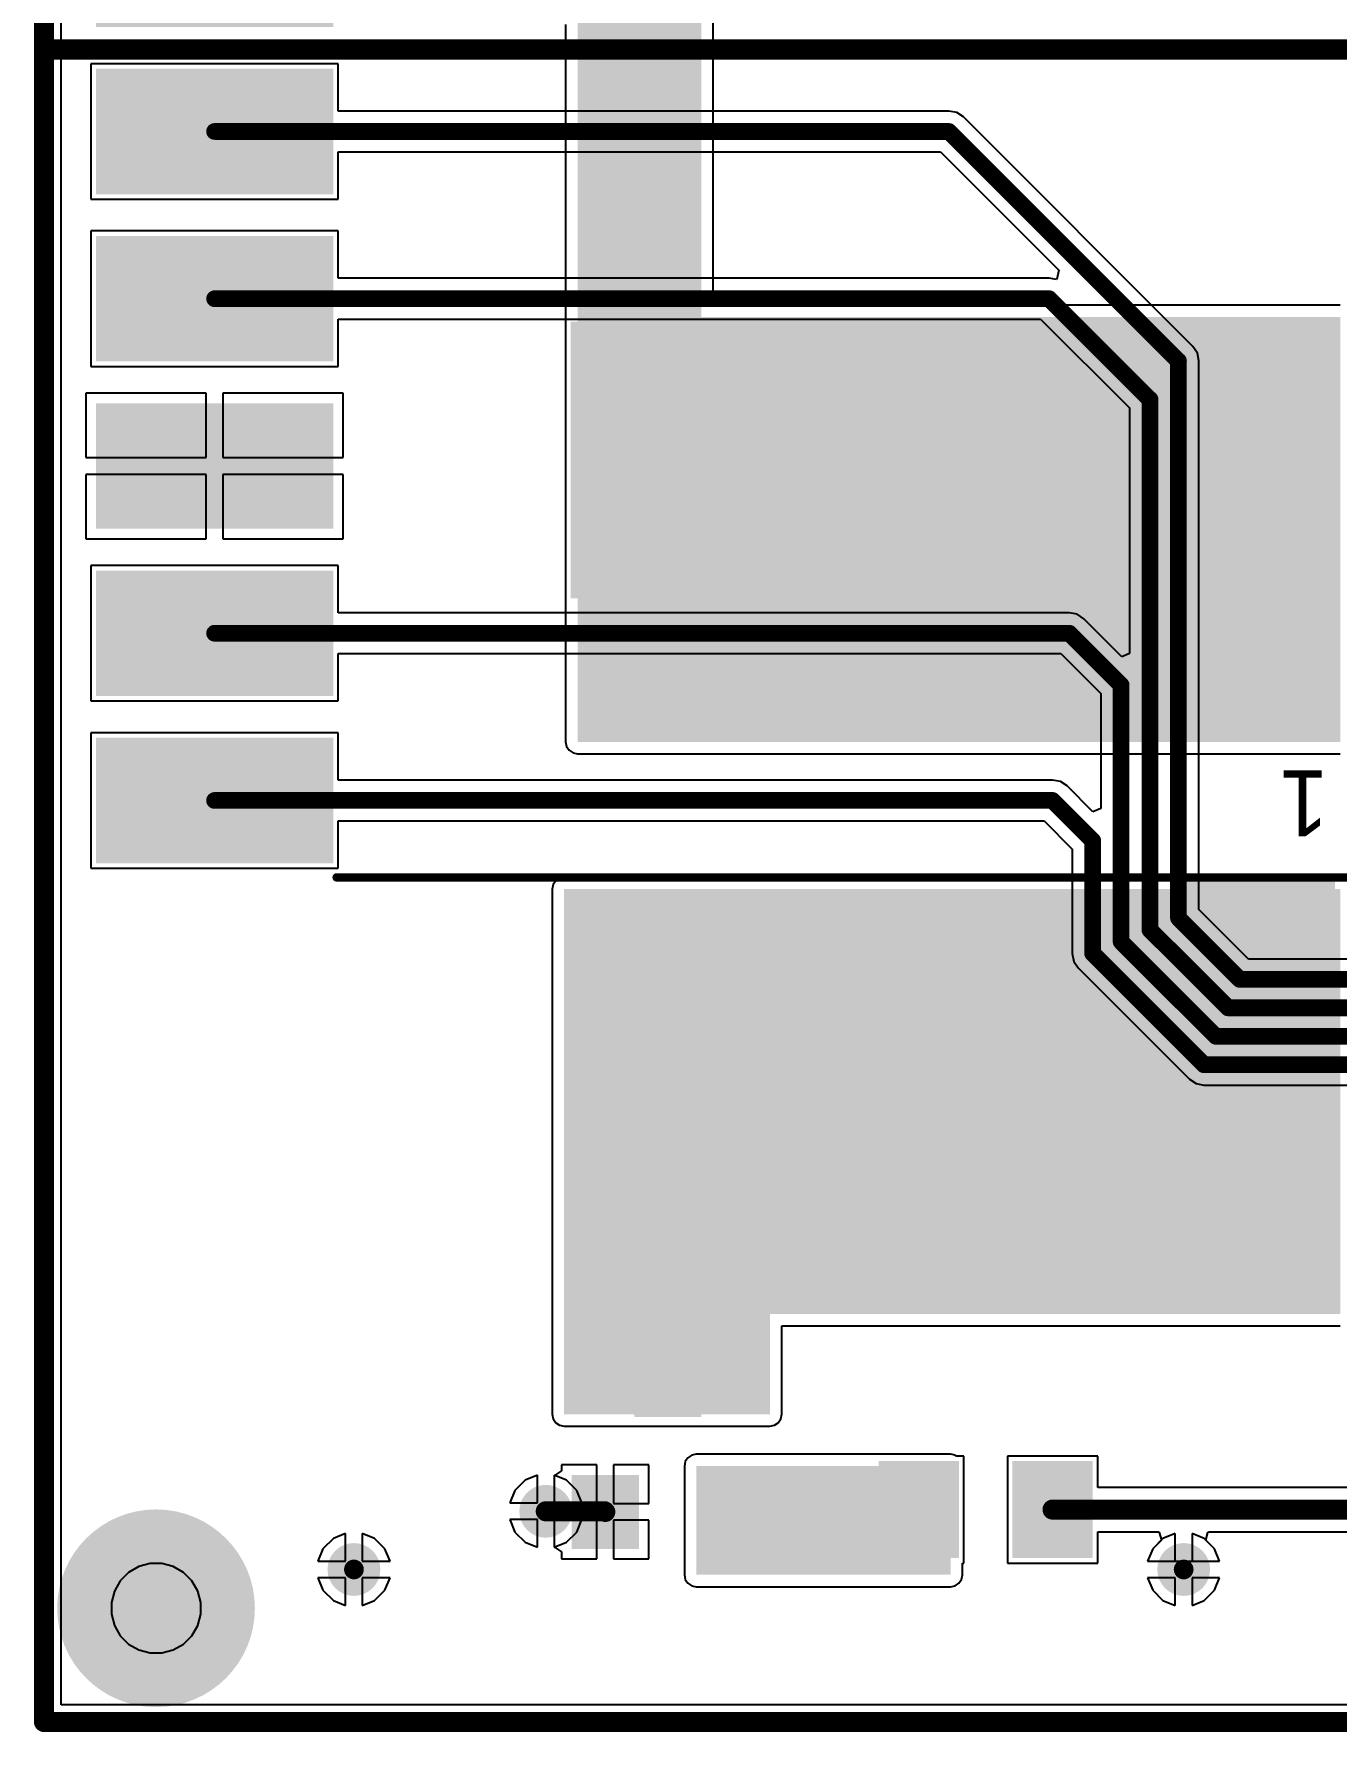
# Model space of a CAD drawing. Header units: millimetres. Extents: x -48 to 200, y -49 to 27.
# Drawn here: x -0.073 to 0.706, y -0.075 to 0.94 of the extents above; entities that cross this region are included whole.
import ezdxf

# ---------------------------------------------------------------- set-up
doc = ezdxf.new("R2010")
doc.units = ezdxf.units.MM
doc.header["$MEASUREMENT"] = 0
for name, color, linetype in [('BottomLayer', 5, 'Continuous'), ('BottomPaste', 16, 'Continuous'), ('BottomSolder', 6, 'Continuous'), ('Mechanical1', 6, 'Continuous'), ('Mechanical2', 216, 'Continuous'), ('MultiLayer', 9, 'Continuous'), ('PadHoleLayer', 156, 'Continuous'), ('TopLayer', 1, 'Continuous'), ('TopOverlay', 2, 'Continuous'), ('TopPaste', 8, 'Continuous'), ('TopSolder', 216, 'Continuous'), ('ViaHoleLayer', 16, 'Continuous')]:
    doc.layers.add(name, color=color, linetype=linetype)

# ---------------------------------------------------------------- blocks, each defined once
blk = doc.blocks.new('F_____________3')
at = {"layer": 'BottomLayer'}
h = blk.add_hatch(color=5, dxfattribs=at)
edge = h.paths.add_edge_path()
edge.add_arc((0, 0), 0.0197, 0, 360)
at = {"layer": 'BottomSolder'}
h = blk.add_hatch(color=6, dxfattribs=at)
edge = h.paths.add_edge_path()
edge.add_arc((0, 0), 0.0591, 0, 360)
at = {"layer": 'MultiLayer'}
h = blk.add_hatch(color=9, dxfattribs=at)
edge = h.paths.add_edge_path()
edge.add_arc((0, 0), 0.0197, 0, 360)
at = {"layer": 'PadHoleLayer'}
h = blk.add_hatch(color=156, dxfattribs=at)
edge = h.paths.add_edge_path()
edge.add_arc((0, 0), 0.0197, 0, 360)
at = {"layer": 'TopLayer'}
h = blk.add_hatch(color=1, dxfattribs=at)
edge = h.paths.add_edge_path()
edge.add_arc((0, 0), 0.0197, 0, 360)
at = {"layer": 'TopSolder'}
h = blk.add_hatch(color=216, dxfattribs=at)
edge = h.paths.add_edge_path()
edge.add_arc((0, 0), 0.0591, 0, 360)
blk = doc.blocks.new('ACDC56_41SURKWA_F01_20')
at = {"layer": 'TopLayer'}
for points in [[(-0.3071, 0.4165), (-0.4409, 0.4165), (-0.4409, 0.4835), (-0.3071, 0.4835)], [(0.4409, 0.4165), (0.3071, 0.4165), (0.3071, 0.4835), (0.4409, 0.4835)], [(-0.3071, 0.3165), (-0.4409, 0.3165), (-0.4409, 0.3835), (-0.3071, 0.3835)], [(0.4409, 0.3165), (0.3071, 0.3165), (0.3071, 0.3835), (0.4409, 0.3835)], [(-0.3071, 0.2165), (-0.4409, 0.2165), (-0.4409, 0.2835), (-0.3071, 0.2835)], [(0.4409, 0.2165), (0.3071, 0.2165), (0.3071, 0.2835), (0.4409, 0.2835)], [(-0.3071, 0.1165), (-0.4409, 0.1165), (-0.4409, 0.1835), (-0.3071, 0.1835)], [(0.4409, 0.1165), (0.3071, 0.1165), (0.3071, 0.1835), (0.4409, 0.1835)], [(-0.3071, 0.0165), (-0.4409, 0.0165), (-0.4409, 0.0835), (-0.3071, 0.0835)], [(0.4409, 0.0165), (0.3071, 0.0165), (0.3071, 0.0835), (0.4409, 0.0835)], [(-0.3071, -0.0835), (-0.4409, -0.0835), (-0.4409, -0.0165), (-0.3071, -0.0165)], [(0.4409, -0.0835), (0.3071, -0.0835), (0.3071, -0.0165), (0.4409, -0.0165)], [(-0.3071, -0.1835), (-0.4409, -0.1835), (-0.4409, -0.1165), (-0.3071, -0.1165)], [(0.4409, -0.1835), (0.3071, -0.1835), (0.3071, -0.1165), (0.4409, -0.1165)], [(-0.3071, -0.2835), (-0.4409, -0.2835), (-0.4409, -0.2165), (-0.3071, -0.2165)], [(0.4409, -0.2835), (0.3071, -0.2835), (0.3071, -0.2165), (0.4409, -0.2165)], [(-0.3071, -0.3835), (-0.4409, -0.3835), (-0.4409, -0.3165), (-0.3071, -0.3165)], [(0.4409, -0.3835), (0.3071, -0.3835), (0.3071, -0.3165), (0.4409, -0.3165)], [(-0.3071, -0.4835), (-0.4409, -0.4835), (-0.4409, -0.4165), (-0.3071, -0.4165)], [(0.4409, -0.4835), (0.3071, -0.4835), (0.3071, -0.4165), (0.4409, -0.4165)]]:
    blk.add_hatch(color=1, dxfattribs=at).paths.add_polyline_path(points)
at = {"layer": 'TopPaste'}
for points in [[(-0.3071, 0.4165), (-0.4409, 0.4165), (-0.4409, 0.4835), (-0.3071, 0.4835)], [(0.4409, 0.4165), (0.3071, 0.4165), (0.3071, 0.4835), (0.4409, 0.4835)], [(-0.3071, 0.3165), (-0.4409, 0.3165), (-0.4409, 0.3835), (-0.3071, 0.3835)], [(0.4409, 0.3165), (0.3071, 0.3165), (0.3071, 0.3835), (0.4409, 0.3835)], [(-0.3071, 0.2165), (-0.4409, 0.2165), (-0.4409, 0.2835), (-0.3071, 0.2835)], [(0.4409, 0.2165), (0.3071, 0.2165), (0.3071, 0.2835), (0.4409, 0.2835)], [(-0.3071, 0.1165), (-0.4409, 0.1165), (-0.4409, 0.1835), (-0.3071, 0.1835)], [(0.4409, 0.1165), (0.3071, 0.1165), (0.3071, 0.1835), (0.4409, 0.1835)], [(-0.3071, 0.0165), (-0.4409, 0.0165), (-0.4409, 0.0835), (-0.3071, 0.0835)], [(0.4409, 0.0165), (0.3071, 0.0165), (0.3071, 0.0835), (0.4409, 0.0835)], [(-0.3071, -0.0835), (-0.4409, -0.0835), (-0.4409, -0.0165), (-0.3071, -0.0165)], [(0.4409, -0.0835), (0.3071, -0.0835), (0.3071, -0.0165), (0.4409, -0.0165)], [(-0.3071, -0.1835), (-0.4409, -0.1835), (-0.4409, -0.1165), (-0.3071, -0.1165)], [(0.4409, -0.1835), (0.3071, -0.1835), (0.3071, -0.1165), (0.4409, -0.1165)], [(-0.3071, -0.2835), (-0.4409, -0.2835), (-0.4409, -0.2165), (-0.3071, -0.2165)], [(0.4409, -0.2835), (0.3071, -0.2835), (0.3071, -0.2165), (0.4409, -0.2165)], [(-0.3071, -0.3835), (-0.4409, -0.3835), (-0.4409, -0.3165), (-0.3071, -0.3165)], [(0.4409, -0.3835), (0.3071, -0.3835), (0.3071, -0.3165), (0.4409, -0.3165)], [(-0.3071, -0.4835), (-0.4409, -0.4835), (-0.4409, -0.4165), (-0.3071, -0.4165)], [(0.4409, -0.4835), (0.3071, -0.4835), (0.3071, -0.4165), (0.4409, -0.4165)]]:
    blk.add_hatch(color=8, dxfattribs=at).paths.add_polyline_path(points)
at = {"layer": 'TopSolder'}
for points in [[(-0.3031, 0.4125), (-0.4449, 0.4125), (-0.4449, 0.4875), (-0.3031, 0.4875)], [(0.4449, 0.4125), (0.3031, 0.4125), (0.3031, 0.4875), (0.4449, 0.4875)], [(-0.3031, 0.3125), (-0.4449, 0.3125), (-0.4449, 0.3875), (-0.3031, 0.3875)], [(0.4449, 0.3125), (0.3031, 0.3125), (0.3031, 0.3875), (0.4449, 0.3875)], [(-0.3031, 0.2125), (-0.4449, 0.2125), (-0.4449, 0.2875), (-0.3031, 0.2875)], [(0.4449, 0.2125), (0.3031, 0.2125), (0.3031, 0.2875), (0.4449, 0.2875)], [(-0.3031, 0.1125), (-0.4449, 0.1125), (-0.4449, 0.1875), (-0.3031, 0.1875)], [(0.4449, 0.1125), (0.3031, 0.1125), (0.3031, 0.1875), (0.4449, 0.1875)], [(-0.3031, 0.0125), (-0.4449, 0.0125), (-0.4449, 0.0875), (-0.3031, 0.0875)], [(0.4449, 0.0125), (0.3031, 0.0125), (0.3031, 0.0875), (0.4449, 0.0875)], [(-0.3031, -0.0875), (-0.4449, -0.0875), (-0.4449, -0.0125), (-0.3031, -0.0125)], [(0.4449, -0.0875), (0.3031, -0.0875), (0.3031, -0.0125), (0.4449, -0.0125)], [(-0.3031, -0.1875), (-0.4449, -0.1875), (-0.4449, -0.1125), (-0.3031, -0.1125)], [(0.4449, -0.1875), (0.3031, -0.1875), (0.3031, -0.1125), (0.4449, -0.1125)], [(-0.3031, -0.2875), (-0.4449, -0.2875), (-0.4449, -0.2125), (-0.3031, -0.2125)], [(0.4449, -0.2875), (0.3031, -0.2875), (0.3031, -0.2125), (0.4449, -0.2125)], [(-0.3031, -0.3875), (-0.4449, -0.3875), (-0.4449, -0.3125), (-0.3031, -0.3125)], [(0.4449, -0.3875), (0.3031, -0.3875), (0.3031, -0.3125), (0.4449, -0.3125)], [(-0.3031, -0.4875), (-0.4449, -0.4875), (-0.4449, -0.4125), (-0.3031, -0.4125)], [(0.4449, -0.4875), (0.3031, -0.4875), (0.3031, -0.4125), (0.4449, -0.4125)]]:
    blk.add_hatch(color=216, dxfattribs=at).paths.add_polyline_path(points)
at = {"layer": 'TopOverlay'}
for points, const_width in [([(0.301, 0.496), (-0.303, 0.496)], 0.005), ([(-0.449, 0.451), (-0.454, 0.456)], 0.00787), ([(-0.454, 0.456), (-0.454, 0.446)], 0.00787), ([(-0.449, 0.451), (-0.454, 0.446)], 0.00787), ([(0.301, -0.496), (-0.303, -0.496)], 0.005)]:
    blk.add_lwpolyline(points, dxfattribs=dict(at, const_width=const_width))
for points, const_width in [([(-0.3043, 0.496, 1), (-0.3018, 0.496, 1)], 0.0025), ([(0.2998, 0.496, 1), (0.3023, 0.496, 1)], 0.0025), ([(-0.456, 0.456, 1), (-0.452, 0.456, 1)], 0.00394), ([(-0.456, 0.456, 1), (-0.452, 0.456, 1)], 0.00394), ([(-0.456, 0.446, 1), (-0.452, 0.446, 1)], 0.00394), ([(-0.456, 0.446, 1), (-0.452, 0.446, 1)], 0.00394), ([(-0.451, 0.451, 1), (-0.447, 0.451, 1)], 0.00394), ([(-0.451, 0.451, 1), (-0.447, 0.451, 1)], 0.00394), ([(-0.3043, -0.496, 1), (-0.3018, -0.496, 1)], 0.0025), ([(0.2998, -0.496, 1), (0.3023, -0.496, 1)], 0.0025)]:
    blk.add_lwpolyline(points, format="xyb", close=True, dxfattribs=dict(at, const_width=const_width))
blk.add_text('1', height=0.0394, dxfattribs=at).set_placement((-0.292, 0.432))
blk = doc.blocks.new('CT_1205CL_SMT_TR_B_25')
at = {"layer": 'BottomLayer'}
for points in [[(-0.2913, 0.0591), (-0.1339, 0.0591), (-0.1339, -0.0591), (-0.2913, -0.0591)], [(0.1339, 0.0591), (0.2913, 0.0591), (0.2913, -0.0591), (0.1339, -0.0591)]]:
    blk.add_hatch(color=5, dxfattribs=at).paths.add_polyline_path(points)
at = {"layer": 'BottomPaste'}
for points in [[(-0.2913, 0.0591), (-0.1339, 0.0591), (-0.1339, -0.0591), (-0.2913, -0.0591)], [(0.1339, 0.0591), (0.2913, 0.0591), (0.2913, -0.0591), (0.1339, -0.0591)]]:
    blk.add_hatch(color=16, dxfattribs=at).paths.add_polyline_path(points)
at = {"layer": 'BottomSolder'}
for points in [[(-0.2953, 0.0631), (-0.1299, 0.0631), (-0.1299, -0.0631), (-0.2953, -0.0631)], [(0.1299, 0.0631), (0.2953, 0.0631), (0.2953, -0.0631), (0.1299, -0.0631)]]:
    blk.add_hatch(color=6, dxfattribs=at).paths.add_polyline_path(points)
blk = doc.blocks.new('RES_0805_B_40')
at = {"layer": 'BottomLayer'}
for points in [[(-0.06, 0.025), (-0.02, 0.025), (-0.02, -0.025), (-0.06, -0.025)], [(0.02, 0.025), (0.06, 0.025), (0.06, -0.025), (0.02, -0.025)]]:
    blk.add_hatch(color=5, dxfattribs=at).paths.add_polyline_path(points)
at = {"layer": 'BottomPaste'}
for points in [[(-0.06, 0.025), (-0.02, 0.025), (-0.02, -0.025), (-0.06, -0.025)], [(0.02, 0.025), (0.06, 0.025), (0.06, -0.025), (0.02, -0.025)]]:
    blk.add_hatch(color=16, dxfattribs=at).paths.add_polyline_path(points)
at = {"layer": 'BottomSolder'}
for points in [[(-0.064, 0.029), (-0.016, 0.029), (-0.016, -0.029), (-0.064, -0.029)], [(0.016, 0.029), (0.064, 0.029), (0.064, -0.029), (0.016, -0.029)]]:
    blk.add_hatch(color=6, dxfattribs=at).paths.add_polyline_path(points)
blk = doc.blocks.new('SOT_23_B_46')
at = {"layer": 'BottomLayer'}
for points in [[(-0.0535, 0.0575), (-0.0213, 0.0575), (-0.0213, 0.0213), (-0.0535, 0.0213)], [(0.0213, 0.0575), (0.0535, 0.0575), (0.0535, 0.0213), (0.0213, 0.0213)], [(-0.0161, -0.0213), (0.0161, -0.0213), (0.0161, -0.0575), (-0.0161, -0.0575)]]:
    blk.add_hatch(color=5, dxfattribs=at).paths.add_polyline_path(points)
at = {"layer": 'BottomPaste'}
for points in [[(-0.0535, 0.0575), (-0.0213, 0.0575), (-0.0213, 0.0213), (-0.0535, 0.0213)], [(0.0213, 0.0575), (0.0535, 0.0575), (0.0535, 0.0213), (0.0213, 0.0213)], [(-0.0161, -0.0213), (0.0161, -0.0213), (0.0161, -0.0575), (-0.0161, -0.0575)]]:
    blk.add_hatch(color=16, dxfattribs=at).paths.add_polyline_path(points)
at = {"layer": 'BottomSolder'}
for points in [[(-0.0575, 0.0615), (-0.0173, 0.0615), (-0.0173, 0.0173), (-0.0575, 0.0173)], [(0.0173, 0.0615), (0.0575, 0.0615), (0.0575, 0.0173), (0.0173, 0.0173)], [(-0.0201, -0.0173), (0.0201, -0.0173), (0.0201, -0.0615), (-0.0201, -0.0615)]]:
    blk.add_hatch(color=6, dxfattribs=at).paths.add_polyline_path(points)
blk = doc.blocks.new('DO_214AA__SMB__B_52')
at = {"layer": 'BottomLayer'}
for points in [[(-0.11, 0.0429), (-0.0502, 0.0429), (-0.0502, -0.0429), (-0.11, -0.0429)], [(0.0502, 0.0429), (0.11, 0.0429), (0.11, -0.0429), (0.0502, -0.0429)]]:
    blk.add_hatch(color=5, dxfattribs=at).paths.add_polyline_path(points)
at = {"layer": 'BottomPaste'}
for points in [[(-0.11, 0.0429), (-0.0502, 0.0429), (-0.0502, -0.0429), (-0.11, -0.0429)], [(0.0502, 0.0429), (0.11, 0.0429), (0.11, -0.0429), (0.0502, -0.0429)]]:
    blk.add_hatch(color=16, dxfattribs=at).paths.add_polyline_path(points)
at = {"layer": 'BottomSolder'}
for points in [[(-0.114, 0.0469), (-0.0462, 0.0469), (-0.0462, -0.0469), (-0.114, -0.0469)], [(0.0462, 0.0469), (0.114, 0.0469), (0.114, -0.0469), (0.0462, -0.0469)]]:
    blk.add_hatch(color=6, dxfattribs=at).paths.add_polyline_path(points)

msp = doc.modelspace()

# ---------------------------------------------------------------- hatches: boundary and pattern name
at = {"layer": 'BottomLayer'}
for points in [[(0.252, 0.757), (0.326, 0.757), (0.326, 1.424), (0.252, 1.424)], [(0.252, 0.517), (0.708, 0.517), (0.708, 0.771), (0.252, 0.771)], [(0.244, 0.175), (0.708, 0.175), (0.708, 0.429), (0.244, 0.429)], [(0.244, 0.343), (0.244, 0.115), (0.367, 0.115), (0.367, 0.343)], [(0.475, 0.084), (0.323, 0.084), (0.323, 0.019), (0.475, 0.019)]]:
    msp.add_hatch(color=5, dxfattribs=at).paths.add_polyline_path(points)
h = msp.add_hatch(color=5, dxfattribs=at)
edge = h.paths.add_edge_path()
edge.add_arc((0.233, 0.057), 0.0118, 0, 360)
h = msp.add_hatch(color=5, dxfattribs=at)
edge = h.paths.add_edge_path()
edge.add_arc((0.1183, 0.0222), 0.0118, 0, 360)
h = msp.add_hatch(color=5, dxfattribs=at)
edge = h.paths.add_edge_path()
edge.add_arc((0.6144, 0.0222), 0.0118, 0, 360)
at = {"layer": 'BottomSolder'}
h = msp.add_hatch(color=6, dxfattribs=at)
edge = h.paths.add_edge_path()
edge.add_arc((0.233, 0.057), 0.0158, 0, 360)
h = msp.add_hatch(color=6, dxfattribs=at)
edge = h.paths.add_edge_path()
edge.add_arc((0.1183, 0.0222), 0.0158, 0, 360)
h = msp.add_hatch(color=6, dxfattribs=at)
edge = h.paths.add_edge_path()
edge.add_arc((0.6144, 0.0222), 0.0158, 0, 360)
at = {"layer": 'TopLayer'}
h = msp.add_hatch(color=1, dxfattribs=at)
edge = h.paths.add_edge_path()
edge.add_arc((0.233, 0.057), 0.0118, 0, 360)
h = msp.add_hatch(color=1, dxfattribs=at)
edge = h.paths.add_edge_path()
edge.add_arc((0.1183, 0.0222), 0.0118, 0, 360)
h = msp.add_hatch(color=1, dxfattribs=at)
edge = h.paths.add_edge_path()
edge.add_arc((0.6144, 0.0222), 0.0118, 0, 360)
at = {"layer": 'TopSolder'}
h = msp.add_hatch(color=216, dxfattribs=at)
edge = h.paths.add_edge_path()
edge.add_arc((0.233, 0.057), 0.0158, 0, 360)
h = msp.add_hatch(color=216, dxfattribs=at)
edge = h.paths.add_edge_path()
edge.add_arc((0.1183, 0.0222), 0.0158, 0, 360)
h = msp.add_hatch(color=216, dxfattribs=at)
edge = h.paths.add_edge_path()
edge.add_arc((0.6144, 0.0222), 0.0158, 0, 360)
at = {"layer": 'ViaHoleLayer'}
h = msp.add_hatch(color=16, dxfattribs=at)
edge = h.paths.add_edge_path()
edge.add_arc((0.233, 0.057), 0.00591, 0, 360)
h = msp.add_hatch(color=16, dxfattribs=at)
edge = h.paths.add_edge_path()
edge.add_arc((0.1183, 0.0222), 0.00591, 0, 360)
h = msp.add_hatch(color=16, dxfattribs=at)
edge = h.paths.add_edge_path()
edge.add_arc((0.6144, 0.0222), 0.00591, 0, 360)

# ---------------------------------------------------------------- linework, layer by layer
at = {"layer": 'BottomLayer'}
for p, q in [((0.3331, 0.7781), (0.3331, 1.3845)), ((-0.0568, -0.0588), (-0.0568, 0.9498)), ((0.2449, 0.9459), (0.2449, 0.771)), ((0.708, 0.7781), (0.3331, 0.7781)), ((0.2449, 0.771), (0.2449, 0.757)), ((0.2449, 0.757), (0.2449, 0.517)), ((0.2449, 0.517), (0.2454, 0.5143)), ((0.2454, 0.5143), (0.247, 0.512)), ((0.247, 0.512), (0.2493, 0.5104)), ((0.2493, 0.5104), (0.252, 0.5099)), ((0.252, 0.5099), (0.708, 0.5099)), ((0.7079, 0.4378), (0.6081, 0.4378)), ((0.6081, 0.4378), (0.6081, 0.4361)), ((0.2374, 0.4317), (0.2369, 0.429)), ((0.2369, 0.429), (0.2369, 0.343)), ((0.239, 0.434), (0.2374, 0.4317)), ((0.2413, 0.4356), (0.239, 0.434)), ((0.244, 0.4361), (0.2413, 0.4356)), ((0.6081, 0.4361), (0.244, 0.4361)), ((0.2369, 0.343), (0.2369, 0.175)), ((0.2369, 0.175), (0.2369, 0.115)), ((0.3741, 0.115), (0.3741, 0.1679)), ((0.3741, 0.1679), (0.708, 0.1679)), ((0.2369, 0.115), (0.2374, 0.1122)), ((0.2374, 0.1122), (0.239, 0.1099)), ((0.372, 0.1099), (0.3736, 0.1122)), ((0.3736, 0.1122), (0.3741, 0.115)), ((0.239, 0.1099), (0.2413, 0.1084)), ((0.2413, 0.1084), (0.244, 0.1078)), ((0.244, 0.1078), (0.367, 0.1078)), ((0.367, 0.1078), (0.3697, 0.1084)), ((0.3697, 0.1084), (0.372, 0.1099)), ((0.2636, 0.0847), (0.2425, 0.0847)), ((0.2425, 0.0847), (0.2425, 0.0812)), ((0.2636, 0.0566), (0.2636, 0.0847)), ((0.2947, 0.0847), (0.2736, 0.0847)), ((0.2736, 0.0847), (0.2736, 0.0616)), ((0.2947, 0.0616), (0.2947, 0.0847)), ((0.3164, 0.0867), (0.3159, 0.084)), ((0.3159, 0.084), (0.3159, 0.019)), ((0.318, 0.089), (0.3164, 0.0867)), ((0.3203, 0.0906), (0.318, 0.089)), ((0.323, 0.0911), (0.3203, 0.0906)), ((0.475, 0.0911), (0.323, 0.0911)), ((0.4777, 0.0906), (0.475, 0.0911)), ((0.4786, 0.09), (0.4777, 0.0906)), ((0.483, 0.09), (0.4786, 0.09)), ((0.483, 0.026), (0.483, 0.09)), ((0.563, 0.09), (0.509, 0.09)), ((0.509, 0.09), (0.509, 0.026)), ((0.563, 0.0713), (0.563, 0.09)), ((0.2206, 0.0755), (0.2145, 0.0694)), ((0.228, 0.0785), (0.2206, 0.0755)), ((0.228, 0.062), (0.228, 0.0785)), ((0.2383, 0.0784), (0.238, 0.0785)), ((0.238, 0.0785), (0.238, 0.057)), ((0.2425, 0.0812), (0.2383, 0.0784)), ((1.9125, 0.0713), (0.563, 0.0713)), ((0.2145, 0.0694), (0.2115, 0.062)), ((0.2115, 0.062), (0.228, 0.062)), ((0.2736, 0.0616), (0.2947, 0.0616)), ((0.228, 0.052), (0.2115, 0.052)), ((0.2115, 0.052), (0.2145, 0.0446)), ((0.228, 0.0355), (0.228, 0.052)), ((0.238, 0.057), (0.238, 0.0355)), ((0.2636, 0.0285), (0.2636, 0.0566)), ((0.2947, 0.0516), (0.2736, 0.0516)), ((0.2736, 0.0516), (0.2736, 0.0285)), ((0.2947, 0.0285), (0.2947, 0.0516)), ((0.106, 0.0407), (0.0998, 0.0346)), ((0.1133, 0.0438), (0.106, 0.0407)), ((0.1133, 0.0272), (0.1133, 0.0438)), ((0.1307, 0.0407), (0.1233, 0.0438)), ((0.1233, 0.0438), (0.1233, 0.0272)), ((0.1368, 0.0346), (0.1307, 0.0407)), ((0.2145, 0.0446), (0.2206, 0.0385)), ((0.563, 0.026), (0.563, 0.0447)), ((0.563, 0.0447), (0.5995, 0.0447)), ((0.5995, 0.0447), (0.5998, 0.0443)), ((0.5998, 0.0443), (0.6011, 0.0397)), ((0.6277, 0.0397), (0.6289, 0.0443)), ((0.6289, 0.0443), (0.6292, 0.0447)), ((0.6292, 0.0447), (0.8476, 0.0447)), ((0.0998, 0.0346), (0.0968, 0.0272)), ((0.1399, 0.0272), (0.1368, 0.0346)), ((0.2206, 0.0385), (0.228, 0.0355)), ((0.238, 0.0355), (0.2383, 0.0356)), ((0.2383, 0.0356), (0.2425, 0.0328)), ((0.2425, 0.0328), (0.2425, 0.0285)), ((0.5959, 0.0346), (0.5928, 0.0272)), ((0.6011, 0.0397), (0.5959, 0.0346)), ((0.6329, 0.0346), (0.6277, 0.0397)), ((0.6359, 0.0272), (0.6329, 0.0346)), ((-0.0164, 0.0204), (-0.0214, 0.0154)), ((-0.0103, 0.0239), (-0.0164, 0.0204)), ((-0.0035, 0.0257), (-0.0103, 0.0239)), ((0.0035, 0.0257), (-0.0035, 0.0257)), ((0.0103, 0.0239), (0.0035, 0.0257)), ((0.0164, 0.0204), (0.0103, 0.0239)), ((0.0214, 0.0154), (0.0164, 0.0204)), ((0.0968, 0.0272), (0.1133, 0.0272)), ((0.1233, 0.0272), (0.1399, 0.0272)), ((0.2425, 0.0285), (0.2636, 0.0285)), ((0.2736, 0.0285), (0.2947, 0.0285)), ((0.4821, 0.019), (0.4821, 0.026)), ((0.4821, 0.026), (0.483, 0.026)), ((0.509, 0.026), (0.563, 0.026)), ((0.5928, 0.0272), (0.6359, 0.0272)), ((-0.0214, 0.0154), (-0.0249, 0.0093)), ((0.0249, 0.0093), (0.0214, 0.0154)), ((0.1133, 0.0172), (0.0968, 0.0172)), ((0.0968, 0.0172), (0.0998, 0.0099)), ((0.1133, 0.0007), (0.1133, 0.0172)), ((0.1399, 0.0172), (0.1233, 0.0172)), ((0.1233, 0.0172), (0.1233, 0.0007)), ((0.1368, 0.0099), (0.1399, 0.0172)), ((0.3159, 0.019), (0.3164, 0.0163)), ((0.3164, 0.0163), (0.318, 0.014)), ((0.318, 0.014), (0.3203, 0.0124)), ((0.3203, 0.0124), (0.323, 0.0119)), ((0.323, 0.0119), (0.475, 0.0119)), ((0.475, 0.0119), (0.4777, 0.0124)), ((0.4777, 0.0124), (0.48, 0.014)), ((0.48, 0.014), (0.4816, 0.0163)), ((0.4816, 0.0163), (0.4821, 0.019)), ((0.6094, 0.0172), (0.5928, 0.0172)), ((0.5928, 0.0172), (0.5959, 0.0099)), ((0.6094, 0.0007), (0.6094, 0.0172)), ((0.6359, 0.0172), (0.6194, 0.0172)), ((0.6194, 0.0172), (0.6194, 0.0007)), ((0.6329, 0.0099), (0.6359, 0.0172)), ((-0.0249, 0.0093), (-0.0267, 0.0025)), ((-0.0267, 0.0025), (-0.0267, -0.0045)), ((0.0267, 0.0025), (0.0249, 0.0093)), ((0.0267, -0.0045), (0.0267, 0.0025)), ((0.0998, 0.0099), (0.106, 0.0037)), ((0.106, 0.0037), (0.1133, 0.0007)), ((0.1233, 0.0007), (0.1307, 0.0037)), ((0.1307, 0.0037), (0.1368, 0.0099)), ((0.5959, 0.0099), (0.602, 0.0037)), ((0.602, 0.0037), (0.6094, 0.0007)), ((0.6194, 0.0007), (0.6267, 0.0037)), ((0.6267, 0.0037), (0.6329, 0.0099)), ((-0.0267, -0.0045), (-0.0249, -0.0113)), ((0.0249, -0.0113), (0.0267, -0.0045)), ((-0.0249, -0.0113), (-0.0214, -0.0174)), ((-0.0214, -0.0174), (-0.0164, -0.0224)), ((0.0164, -0.0224), (0.0214, -0.0174)), ((0.0214, -0.0174), (0.0249, -0.0113)), ((-0.0164, -0.0224), (-0.0103, -0.0259)), ((-0.0103, -0.0259), (-0.0035, -0.0277)), ((-0.0035, -0.0277), (0.0035, -0.0277)), ((0.0035, -0.0277), (0.0103, -0.0259)), ((0.0103, -0.0259), (0.0164, -0.0224)), ((3.9228, -0.0588), (-0.0568, -0.0588))]:
    msp.add_line(p, q, dxfattribs=at)
at = {"layer": 'BottomLayer', "const_width": 0.012}
for points in [[(0.233, 0.057), (0.2682, 0.057)], [(0.2682, 0.057), (0.2686, 0.0566)], [(0.536, 0.058), (1.918, 0.058)]]:
    msp.add_lwpolyline(points, dxfattribs=at)
at = {"layer": 'BottomLayer', "const_width": 0.006}
for points in [[(0.23, 0.057, 1), (0.236, 0.057, 1)], [(0.2652, 0.057, 1), (0.2712, 0.057, 1)], [(0.2652, 0.057, 1), (0.2712, 0.057, 1)], [(0.2656, 0.0566, 1), (0.2716, 0.0566, 1)], [(0.533, 0.058, 1), (0.539, 0.058, 1)]]:
    msp.add_lwpolyline(points, format="xyb", close=True, dxfattribs=at)
at = {"layer": 'Mechanical1', "const_width": 0.012}
msp.add_lwpolyline([(-0.067, 0.931), (3.933, 0.931)], dxfattribs=at)
at = {"layer": 'Mechanical1', "const_width": 0.006}
msp.add_lwpolyline([(-0.07, 0.931, 1), (-0.064, 0.931, 1)], format="xyb", close=True, dxfattribs=at)
at = {"layer": 'Mechanical2', "const_width": 0.012}
for points in [[(-0.067, -0.069), (-0.067, 1.931)], [(-0.067, -0.069), (3.933, -0.069)]]:
    msp.add_lwpolyline(points, dxfattribs=at)
at = {"layer": 'Mechanical2', "const_width": 0.006}
msp.add_lwpolyline([(-0.07, -0.069, 1), (-0.064, -0.069, 1)], format="xyb", close=True, dxfattribs=at)
msp.add_lwpolyline([(-0.07, -0.069, 1), (-0.064, -0.069, 1)], format="xyb", close=True, dxfattribs=at)
at = {"layer": 'TopLayer'}
for p, q in [((-0.0568, -0.0588), (-0.0568, 1.9208)), ((0.1089, 0.9225), (-0.0389, 0.9225)), ((-0.0389, 0.9225), (-0.0389, 0.8415)), ((0.1089, 0.8942), (0.1089, 0.9225)), ((0.474, 0.8942), (0.1089, 0.8942)), ((0.4787, 0.8933), (0.474, 0.8942)), ((0.4827, 0.8907), (0.4787, 0.8933)), ((0.6199, 0.7534), (0.4827, 0.8907)), ((0.1089, 0.8415), (0.1089, 0.8698)), ((0.1089, 0.8698), (0.469, 0.8698)), ((0.469, 0.8698), (0.5398, 0.799)), ((-0.0389, 0.8415), (0.1089, 0.8415)), ((0.1089, 0.8225), (-0.0389, 0.8225)), ((-0.0389, 0.8225), (-0.0389, 0.7415)), ((0.1089, 0.7942), (0.1089, 0.8225)), ((0.534, 0.7942), (0.1089, 0.7942)), ((0.5383, 0.7934), (0.534, 0.7942)), ((0.5386, 0.7936), (0.5383, 0.7934)), ((0.5398, 0.799), (0.5386, 0.7936)), ((0.1089, 0.7415), (0.1089, 0.7698)), ((0.1089, 0.7698), (0.5289, 0.7698)), ((0.5289, 0.7698), (0.582, 0.7167)), ((0.6226, 0.7495), (0.6199, 0.7534)), ((-0.0389, 0.7415), (0.1089, 0.7415)), ((0.6235, 0.7448), (0.6226, 0.7495)), ((0.6235, 0.4168), (0.6235, 0.7448)), ((0.03, 0.7255), (-0.0419, 0.7255)), ((-0.0419, 0.7255), (-0.0419, 0.687)), ((0.03, 0.687), (0.03, 0.7255)), ((0.1119, 0.7255), (0.04, 0.7255)), ((0.04, 0.7255), (0.04, 0.687)), ((0.1119, 0.687), (0.1119, 0.7255)), ((0.582, 0.7167), (0.582, 0.5698)), ((-0.0419, 0.687), (0.03, 0.687)), ((0.04, 0.687), (0.1119, 0.687)), ((0.03, 0.677), (-0.0419, 0.677)), ((-0.0419, 0.677), (-0.0419, 0.6385)), ((0.03, 0.6385), (0.03, 0.677)), ((0.1119, 0.677), (0.04, 0.677)), ((0.04, 0.677), (0.04, 0.6385)), ((0.1119, 0.6385), (0.1119, 0.677)), ((-0.0419, 0.6385), (0.03, 0.6385)), ((0.04, 0.6385), (0.1119, 0.6385)), ((0.1089, 0.6225), (-0.0389, 0.6225)), ((-0.0389, 0.6225), (-0.0389, 0.5415)), ((0.1089, 0.5942), (0.1089, 0.6225)), ((0.546, 0.5942), (0.1089, 0.5942)), ((0.5507, 0.5933), (0.546, 0.5942)), ((0.5547, 0.5907), (0.5507, 0.5933)), ((0.5774, 0.5679), (0.5547, 0.5907)), ((0.1089, 0.5415), (0.1089, 0.5698)), ((0.1089, 0.5698), (0.5409, 0.5698)), ((0.5409, 0.5698), (0.5648, 0.5459)), ((0.582, 0.5698), (0.5774, 0.5679)), ((-0.0389, 0.5415), (0.1089, 0.5415)), ((0.5648, 0.5459), (0.5648, 0.4771)), ((0.1089, 0.5225), (-0.0389, 0.5225)), ((-0.0389, 0.5225), (-0.0389, 0.4415)), ((0.1089, 0.4942), (0.1089, 0.5225)), ((0.536, 0.4942), (0.1089, 0.4942)), ((0.5407, 0.4933), (0.536, 0.4942)), ((0.5447, 0.4907), (0.5407, 0.4933)), ((0.5601, 0.4752), (0.5447, 0.4907)), ((0.1089, 0.4415), (0.1089, 0.4698)), ((0.1089, 0.4698), (0.5309, 0.4698)), ((0.5309, 0.4698), (0.5478, 0.4529)), ((0.5648, 0.4771), (0.5601, 0.4752)), ((0.5478, 0.4529), (0.5478, 0.3905)), ((-0.0389, 0.4415), (0.1089, 0.4415)), ((0.6531, 0.3872), (0.6235, 0.4168)), ((0.5478, 0.3905), (0.5487, 0.3858)), ((0.5487, 0.3858), (0.5513, 0.3819)), ((1.1649, 0.3872), (0.6531, 0.3872)), ((0.5513, 0.3819), (0.6179, 0.3153)), ((0.6179, 0.3153), (0.6218, 0.3127)), ((0.6218, 0.3127), (0.6265, 0.3118)), ((0.6265, 0.3118), (1.194, 0.3118)), ((0.2206, 0.0755), (0.2145, 0.0694)), ((0.228, 0.0785), (0.2206, 0.0755)), ((0.228, 0.062), (0.228, 0.0785)), ((0.2454, 0.0755), (0.238, 0.0785)), ((0.238, 0.0785), (0.238, 0.062)), ((0.2515, 0.0694), (0.2454, 0.0755)), ((0.2145, 0.0694), (0.2115, 0.062)), ((0.2115, 0.062), (0.228, 0.062)), ((0.238, 0.062), (0.2545, 0.062)), ((0.2545, 0.062), (0.2515, 0.0694)), ((0.228, 0.052), (0.2115, 0.052)), ((0.2115, 0.052), (0.2145, 0.0446)), ((0.228, 0.0355), (0.228, 0.052)), ((0.2545, 0.052), (0.238, 0.052)), ((0.238, 0.052), (0.238, 0.0355)), ((0.2515, 0.0446), (0.2545, 0.052)), ((0.106, 0.0407), (0.0998, 0.0346)), ((0.1133, 0.0438), (0.106, 0.0407)), ((0.1133, 0.0272), (0.1133, 0.0438)), ((0.1307, 0.0407), (0.1233, 0.0438)), ((0.1233, 0.0438), (0.1233, 0.0272)), ((0.1368, 0.0346), (0.1307, 0.0407)), ((0.2145, 0.0446), (0.2206, 0.0385)), ((0.2454, 0.0385), (0.2515, 0.0446)), ((0.602, 0.0407), (0.5959, 0.0346)), ((0.6094, 0.0438), (0.602, 0.0407)), ((0.6094, 0.0272), (0.6094, 0.0438)), ((0.6267, 0.0407), (0.6194, 0.0438)), ((0.6194, 0.0438), (0.6194, 0.0272)), ((0.6329, 0.0346), (0.6267, 0.0407)), ((0.0998, 0.0346), (0.0968, 0.0272)), ((0.1399, 0.0272), (0.1368, 0.0346)), ((0.2206, 0.0385), (0.228, 0.0355)), ((0.238, 0.0355), (0.2454, 0.0385)), ((0.5959, 0.0346), (0.5928, 0.0272)), ((0.6359, 0.0272), (0.6329, 0.0346)), ((-0.0164, 0.0204), (-0.0214, 0.0154)), ((-0.0103, 0.0239), (-0.0164, 0.0204)), ((-0.0035, 0.0257), (-0.0103, 0.0239)), ((0.0035, 0.0257), (-0.0035, 0.0257)), ((0.0103, 0.0239), (0.0035, 0.0257)), ((0.0164, 0.0204), (0.0103, 0.0239)), ((0.0214, 0.0154), (0.0164, 0.0204)), ((0.0968, 0.0272), (0.1133, 0.0272)), ((0.1233, 0.0272), (0.1399, 0.0272)), ((0.5928, 0.0272), (0.6094, 0.0272)), ((0.6194, 0.0272), (0.6359, 0.0272)), ((-0.0214, 0.0154), (-0.0249, 0.0093)), ((0.0249, 0.0093), (0.0214, 0.0154)), ((0.1133, 0.0172), (0.0968, 0.0172)), ((0.0968, 0.0172), (0.0998, 0.0099)), ((0.1133, 0.0007), (0.1133, 0.0172)), ((0.1399, 0.0172), (0.1233, 0.0172)), ((0.1233, 0.0172), (0.1233, 0.0007)), ((0.1368, 0.0099), (0.1399, 0.0172)), ((0.6094, 0.0172), (0.5928, 0.0172)), ((0.5928, 0.0172), (0.5959, 0.0099)), ((0.6094, 0.0007), (0.6094, 0.0172)), ((0.6359, 0.0172), (0.6194, 0.0172)), ((0.6194, 0.0172), (0.6194, 0.0007)), ((0.6329, 0.0099), (0.6359, 0.0172)), ((-0.0249, 0.0093), (-0.0267, 0.0025)), ((-0.0267, 0.0025), (-0.0267, -0.0045)), ((0.0267, 0.0025), (0.0249, 0.0093)), ((0.0267, -0.0045), (0.0267, 0.0025)), ((0.0998, 0.0099), (0.106, 0.0037)), ((0.106, 0.0037), (0.1133, 0.0007)), ((0.1233, 0.0007), (0.1307, 0.0037)), ((0.1307, 0.0037), (0.1368, 0.0099)), ((0.5959, 0.0099), (0.602, 0.0037)), ((0.602, 0.0037), (0.6094, 0.0007)), ((0.6194, 0.0007), (0.6267, 0.0037)), ((0.6267, 0.0037), (0.6329, 0.0099)), ((-0.0267, -0.0045), (-0.0249, -0.0113)), ((0.0249, -0.0113), (0.0267, -0.0045)), ((-0.0249, -0.0113), (-0.0214, -0.0174)), ((-0.0214, -0.0174), (-0.0164, -0.0224)), ((0.0164, -0.0224), (0.0214, -0.0174)), ((0.0214, -0.0174), (0.0249, -0.0113)), ((-0.0164, -0.0224), (-0.0103, -0.0259)), ((-0.0103, -0.0259), (-0.0035, -0.0277)), ((-0.0035, -0.0277), (0.0035, -0.0277)), ((0.0035, -0.0277), (0.0103, -0.0259)), ((0.0103, -0.0259), (0.0164, -0.0224)), ((3.9228, -0.0588), (-0.0568, -0.0588))]:
    msp.add_line(p, q, dxfattribs=at)
at = {"layer": 'TopLayer', "const_width": 0.01}
for points in [[(0.035, 0.882), (0.474, 0.882)], [(0.474, 0.882), (0.6112, 0.7448)], [(0.035, 0.782), (0.534, 0.782)], [(0.534, 0.782), (0.5942, 0.7218)], [(0.6112, 0.4118), (0.6112, 0.7448)], [(0.5942, 0.4047), (0.5942, 0.7218)], [(0.035, 0.582), (0.546, 0.582)], [(0.546, 0.582), (0.577, 0.551)], [(0.577, 0.3976), (0.577, 0.551)], [(0.035, 0.482), (0.536, 0.482)], [(0.536, 0.482), (0.56, 0.458)], [(0.56, 0.3905), (0.56, 0.458)], [(0.6112, 0.4118), (0.648, 0.375)], [(0.5942, 0.4047), (0.641, 0.358)], [(0.577, 0.3976), (0.6336, 0.341)], [(0.56, 0.3905), (0.6265, 0.324)], [(0.648, 0.375), (1.17, 0.375)], [(0.641, 0.358), (1.177, 0.358)], [(0.6336, 0.341), (1.187, 0.341)], [(0.6265, 0.324), (1.194, 0.324)]]:
    msp.add_lwpolyline(points, dxfattribs=at)
at = {"layer": 'TopLayer', "const_width": 0.005}
for points in [[(0.0325, 0.882, 1), (0.0375, 0.882, 1)], [(0.4715, 0.882, 1), (0.4765, 0.882, 1)], [(0.4715, 0.882, 1), (0.4765, 0.882, 1)], [(0.0325, 0.782, 1), (0.0375, 0.782, 1)], [(0.5315, 0.782, 1), (0.5365, 0.782, 1)], [(0.5315, 0.782, 1), (0.5365, 0.782, 1)], [(0.6088, 0.7448, 1), (0.6138, 0.7448, 1)], [(0.6088, 0.7448, 1), (0.6138, 0.7448, 1)], [(0.5917, 0.7218, 1), (0.5968, 0.7218, 1)], [(0.5917, 0.7218, 1), (0.5968, 0.7218, 1)], [(0.0325, 0.582, 1), (0.0375, 0.582, 1)], [(0.5435, 0.582, 1), (0.5485, 0.582, 1)], [(0.5435, 0.582, 1), (0.5485, 0.582, 1)], [(0.5745, 0.551, 1), (0.5795, 0.551, 1)], [(0.5745, 0.551, 1), (0.5795, 0.551, 1)], [(0.0325, 0.482, 1), (0.0375, 0.482, 1)], [(0.5335, 0.482, 1), (0.5385, 0.482, 1)], [(0.5335, 0.482, 1), (0.5385, 0.482, 1)], [(0.5575, 0.458, 1), (0.5625, 0.458, 1)], [(0.5575, 0.458, 1), (0.5625, 0.458, 1)], [(0.6088, 0.4118, 1), (0.6138, 0.4118, 1)], [(0.6088, 0.4118, 1), (0.6138, 0.4118, 1)], [(0.5917, 0.4047, 1), (0.5968, 0.4047, 1)], [(0.5917, 0.4047, 1), (0.5968, 0.4047, 1)], [(0.5745, 0.3976, 1), (0.5795, 0.3976, 1)], [(0.5745, 0.3976, 1), (0.5795, 0.3976, 1)], [(0.5575, 0.3905, 1), (0.5625, 0.3905, 1)], [(0.5575, 0.3905, 1), (0.5625, 0.3905, 1)], [(0.6455, 0.375, 1), (0.6505, 0.375, 1)], [(0.6455, 0.375, 1), (0.6505, 0.375, 1)], [(0.6385, 0.358, 1), (0.6435, 0.358, 1)], [(0.6385, 0.358, 1), (0.6435, 0.358, 1)], [(0.6311, 0.341, 1), (0.6361, 0.341, 1)], [(0.6311, 0.341, 1), (0.6361, 0.341, 1)], [(0.624, 0.324, 1), (0.629, 0.324, 1)], [(0.624, 0.324, 1), (0.629, 0.324, 1)]]:
    msp.add_lwpolyline(points, format="xyb", close=True, dxfattribs=at)

# ---------------------------------------------------------------- block references
for name, p, rotation in [('ACDC56_41SURKWA_F01_20', (0.409, 0.932), 180), ('CT_1205CL_SMT_TR_B_25', (0.311, 0.473), 270), ('DO_214AA__SMB__B_52', (0.658, 0.481), 270), ('SOT_23_B_46', (0.306, 0.096), 180), ('RES_0805_B_40', (0.496, 0.058), 180)]:
    msp.add_blockref(name, p, dxfattribs=dict(rotation=rotation))
msp.add_blockref('F_____________3', (0, -0.001))

doc.saveas('drawing.dxf')
